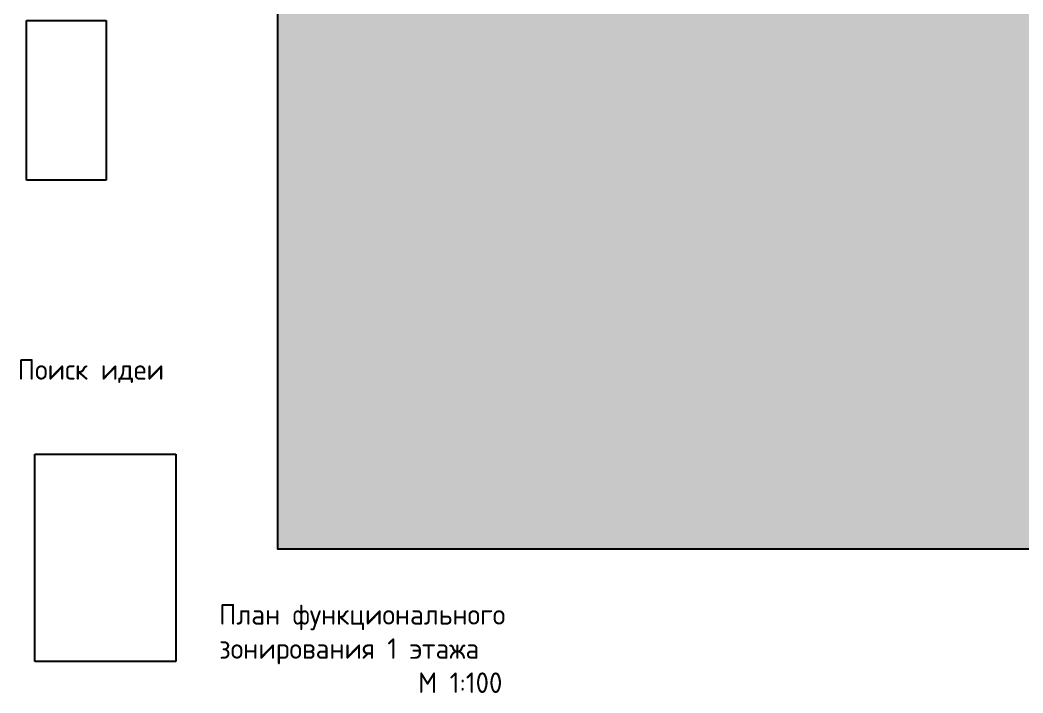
# Model space of a CAD drawing. Header units: inches. Extents: x -59797 to 874375, y -412711 to 5867.
# Drawn here: x 393755 to 418240, y -141597 to -125177 of the extents above; entities that cross this region are included whole.
import ezdxf

# ---------------------------------------------------------------- set-up
doc = ezdxf.new("R2010")
doc.units = ezdxf.units.IN
doc.header["$MEASUREMENT"] = 0
doc.styles.add('{18b73a54-fa43-428c-adcb-c1c7bbdf2c84}', font='Simplex.shx')
picture_1 = doc.add_image_def('image8.jpeg', size_in_pixel=(360, 720))
picture_2 = doc.add_image_def('image14.jpeg', size_in_pixel=(735, 1082))

msp = doc.modelspace()

# ---------------------------------------------------------------- hatches: boundary and pattern name
at = {"true_color": 0xfef5dc, "transparency": 33554687}
h = msp.add_hatch(color=7, dxfattribs=at)
h.dxf.hatch_style = 1
h.paths.add_polyline_path([(421711.2, -116017.5), (442690.8, -116017.5), (442690.8, -113227.4), (428655.6, -113227.4), (428655.6, -95778.8), (442690.8, -95778.8), (442690.8, -92789.1), (394176.9, -92789.1), (394176.9, -114622.5), (400041.3, -114658.8), (400041.3, -138082.6), (442690.8, -138082.6), (442690.8, -136997.2), (421711.2, -136997.2)])
h.paths.add_polyline_path([(410573.3, -113220.5), (397474.6, -113220.5), (397474.6, -95792.6), (410573.3, -95792.6)], flags=16)

# ---------------------------------------------------------------- linework, layer by layer
at = {"color": 7}
msp.add_lwpolyline([(394176.9, -92789.1), (394176.9, -114622.5), (400041.3, -114658.8), (400041.3, -138082.6), (442690.8, -138082.6)], dxfattribs=at)

# ---------------------------------------------------------------- texts
at = {"color": 7, "char_height": 500, "attachment_point": 1, "style": '{18b73a54-fa43-428c-adcb-c1c7bbdf2c84}'}
for s, width, insert in [('{\\fGOST Common|b0|i0|c204|p34;Поиск идеи}', 3625.155, (393699.2, -133453.1)), ('{\\fGOST Common|b0|i0|c204|p34;План функционального зонирования \\fGOST Common|b0|i0|c0|p34;1\\fGOST Common|b0|i0|c204|p34; этажа\\fGOST Common|b0|i0|c0|p34;\\P                \\fGOST Common|b0|i0|c204|p34;М 1\\fGOST Common|b0|i0|c0|p34;:100}', 8308.347, (398615, -139429.8))]:
    msp.add_mtext_dynamic_manual_height_columns(s, width=width, gutter_width=11072.2, heights=[0], dxfattribs=dict(at, insert=insert))

# ---------------------------------------------------------------- pictures from other files: only their frames are drawn
at = {"color": 7}
image = msp.add_image(picture_1, insert=(393911.8, -129080.3), size_in_units=(1947.7, 3895.4), dxfattribs=at)
image.dxf.flags = 7
image = msp.add_image(picture_2, insert=(394119.9, -140833.7), size_in_units=(3438, 5061.1), dxfattribs=at)
image.dxf.flags = 7

doc.saveas('drawing.dxf')
